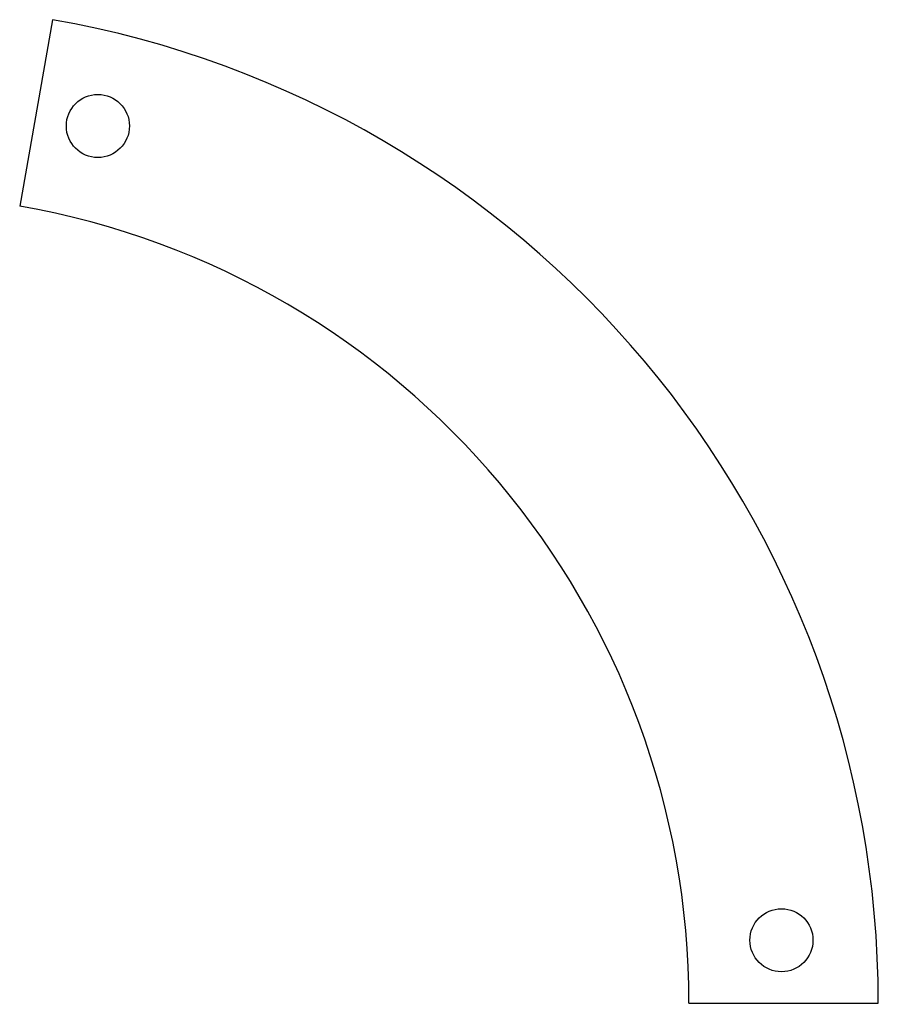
# Model space of a CAD drawing. Header units: millimetres. Extents: x 6.7 to 47.5, y 0 to 46.8.
import ezdxf

# ---------------------------------------------------------------- set-up
doc = ezdxf.new("R2010")
doc.units = ezdxf.units.MM

msp = doc.modelspace()

# ---------------------------------------------------------------- linework, layer by layer
at = {"color": 7, "linetype": 'Continuous', "lineweight": 25}
for p, q in [((8.248, 46.778), (6.685, 37.915)), ((38.5, 0), (47.5, 0))]:
    msp.add_line(p, q, dxfattribs=at)
for centre in [(10.403, 41.723), (42.895, 3)]:
    msp.add_circle(centre, 1.5, dxfattribs=at)
for radius in [47.5, 38.5]:
    msp.add_arc((0, 0), radius, 0, 80, dxfattribs=at)

doc.saveas('drawing.dxf')
